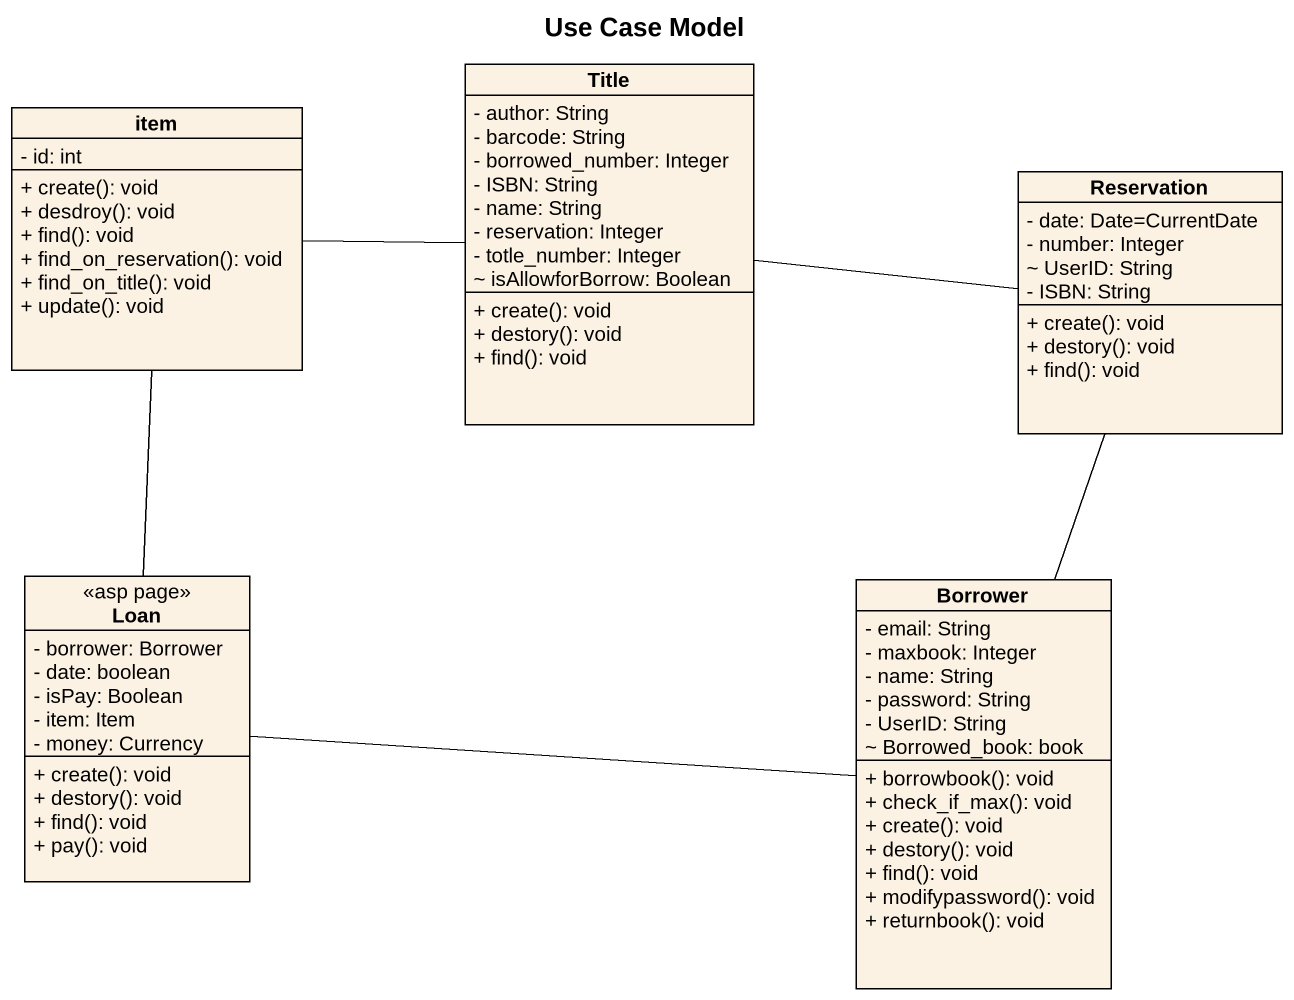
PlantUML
@startuml
title Use Case Model
hide circle
hide empty members
skinparam classAttributeIconSize 0
class item {
  - id: int
  + create(): void
  + desdroy(): void
  + find(): void
  + find_on_reservation(): void
  + find_on_title(): void
  + update(): void
}
class "Title" as Title_ {
  - author: String
  - barcode: String
  - borrowed_number: Integer
  - ISBN: String
  - name: String
  - reservation: Integer
  - totle_number: Integer
  ~ isAllowforBorrow: Boolean
  + create(): void
  + destory(): void
  + find(): void
}
class Reservation {
  - date: Date=CurrentDate
  - number: Integer
  ~ UserID: String
  - ISBN: String
  + create(): void
  + destory(): void
  + find(): void
}
class Loan <<asp page>> {
  - borrower: Borrower
  - date: boolean
  - isPay: Boolean
  - item: Item
  - money: Currency
  + create(): void
  + destory(): void
  + find(): void
  + pay(): void
}
class Borrower {
  - email: String
  - maxbook: Integer
  - name: String
  - password: String
  - UserID: String
  ~ Borrowed_book: book
  + borrowbook(): void
  + check_if_max(): void
  + create(): void
  + destory(): void
  + find(): void
  + modifypassword(): void
  + returnbook(): void
}
item -right- Title_
Title_ -right- Reservation
Loan -up- item
Loan -right- Borrower
Borrower -up- Reservation
@enduml
